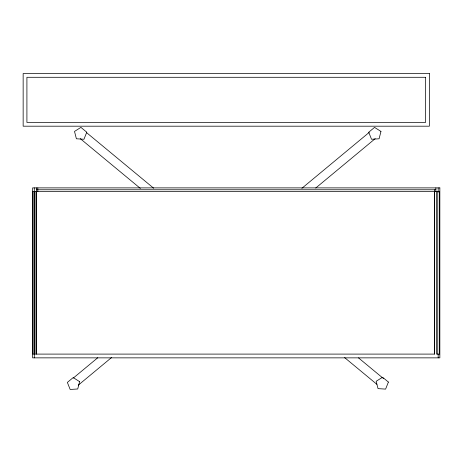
<?xml version="1.0" encoding="UTF-8"?>
<svg xmlns="http://www.w3.org/2000/svg" width="463" height="463" viewBox="0 0 463 463"><rect width="100%" height="100%" fill="white"/><g stroke="black" fill="none" stroke-linecap="round" stroke-linejoin="round"><path stroke-width="0.69" d="M73.339 378.034L97.803 357.72M301.864 188.308L369.138 132.453M78.305 385.141L111.664 357.448M315.72 188.036L375.215 138.64M36.571 189.766L435.886 189.766M86.332 132.441L153.675 188.215M358.478 357.858L383.52 378.607M80.267 138.634L140.37 188.418M344.617 357.598L376.899 384.336M438.172 187.885L438.172 192.226M438.172 354.241L438.172 357.858M437.761 191.647L437.761 354.097M436.505 191.647L436.505 354.097L439.642 354.097L439.642 191.647L32.815 191.647L32.815 354.097L35.952 354.097L35.952 191.647M435.886 187.885L435.886 191.647M434.624 189.766L434.624 191.647M434.52 191.647L434.52 354.097L36.357 354.097L36.357 191.647M434.416 191.647L434.416 354.097M37.827 187.885L37.827 191.647M36.571 187.885L36.571 191.647M36.467 191.647L36.467 354.097M34.285 187.885L34.285 357.858M34.077 191.647L34.077 354.097M79.601 381.634L77.732 388.978L70.168 389.464L67.361 382.421L73.195 377.582L79.601 381.634M380.962 131.44L379.087 138.784L371.523 139.27L368.722 132.227L374.555 127.389L380.962 131.44M86.755 132.21L83.959 139.259L76.389 138.778L74.514 131.434L80.915 127.377L86.755 132.21M388.393 382.068L385.598 389.111L378.034 388.631L376.153 381.292L382.554 377.229L388.393 382.068M429.351 73.536L23.15 73.536L23.15 126.191L429.351 126.191L429.351 73.536M425.59 77.292L26.912 77.292L26.912 122.429L425.59 122.429L425.59 77.292M439.85 187.885L32.607 187.885L32.607 357.858L439.85 357.858L439.85 187.885"/></g></svg>
